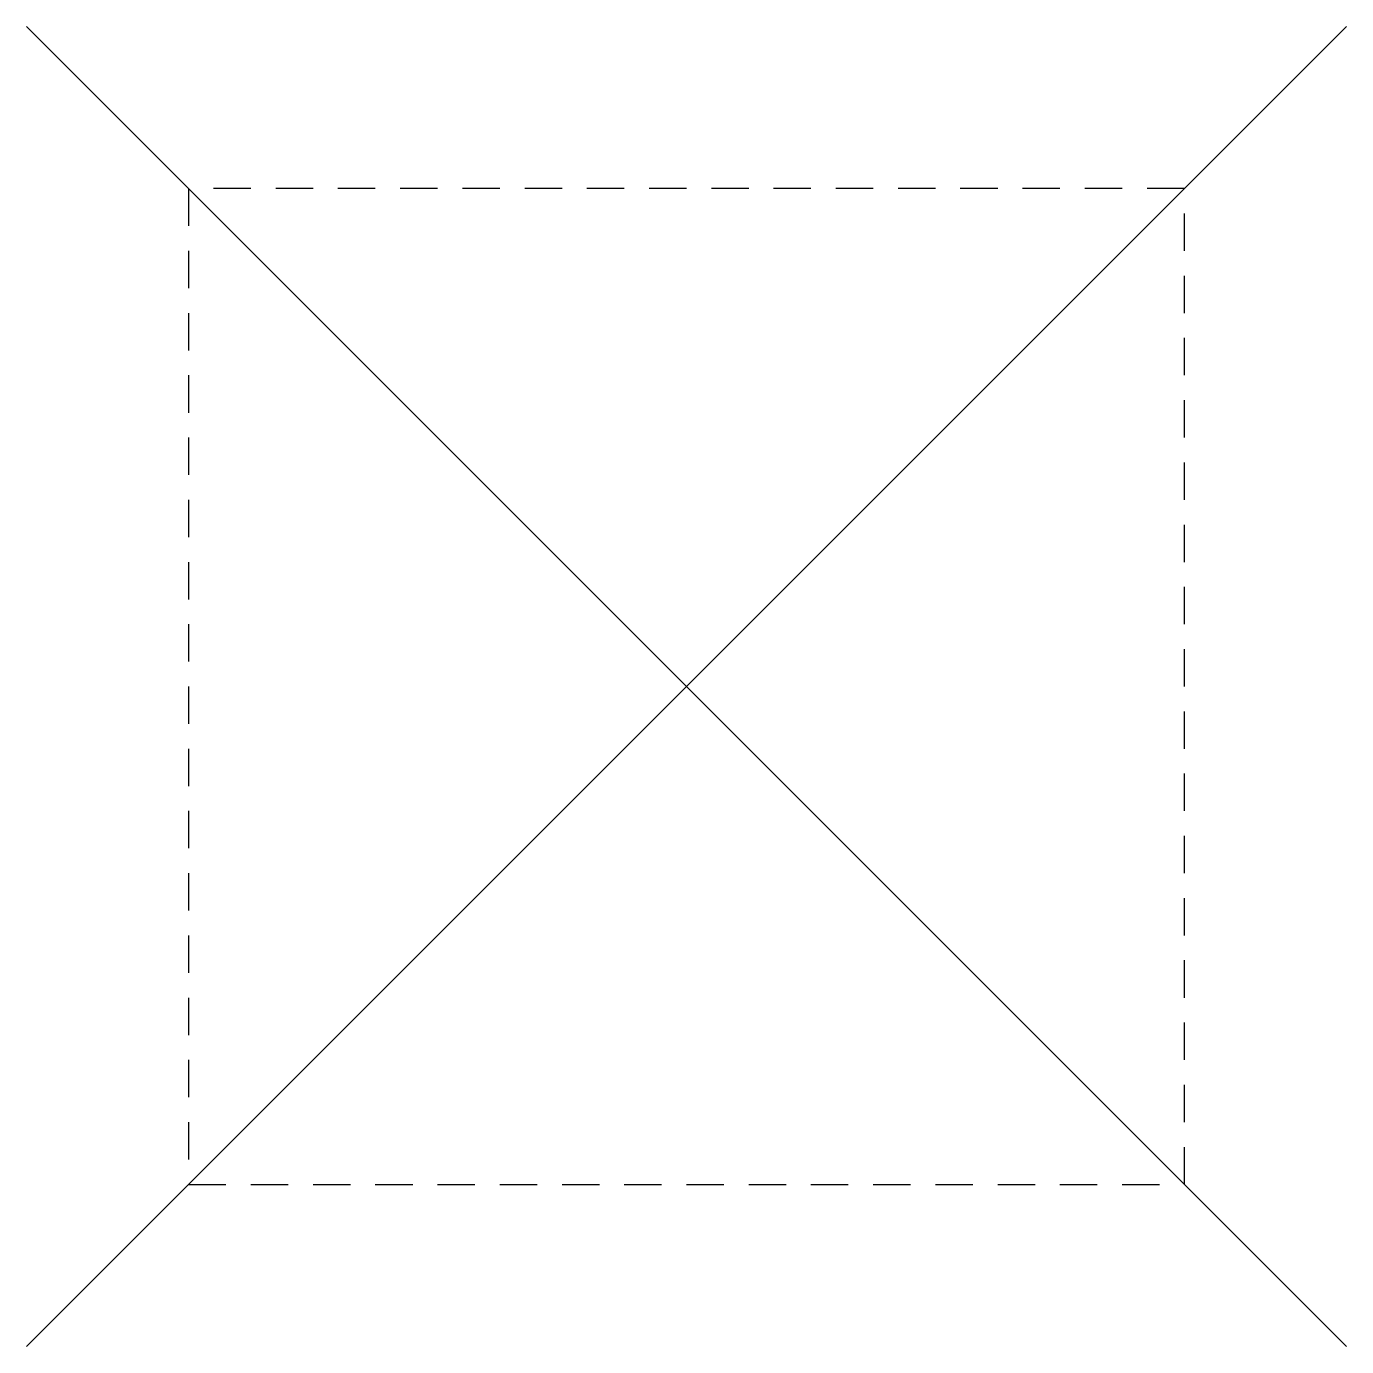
# Model space of a CAD drawing. Extents: x -2.65 to 2.65, y -2.65 to 2.65.
import ezdxf

# ---------------------------------------------------------------- set-up
doc = ezdxf.new("R2010")
doc.units = 0
doc.header["$LTSCALE"] = 0.2
doc.linetypes.add('HIDDENX2', pattern=[0.75, 0.5, -0.25])

msp = doc.modelspace()

# ---------------------------------------------------------------- linework, layer by layer
at = {"ltscale": 0.1, "flags": 128}
for points in [[(-2.6517, 2.6517), (2.6517, -2.6517)], [(2.6517, 2.6517), (-2.6517, -2.6517)]]:
    msp.add_lwpolyline(points, dxfattribs=at)
at = {"linetype": 'HIDDENX2', "lineweight": -3, "ltscale": 1.5, "flags": 128}
msp.add_lwpolyline([(-2, -2), (2, -2), (2, 2), (-2, 2)], close=True, dxfattribs=at)

doc.saveas('drawing.dxf')
